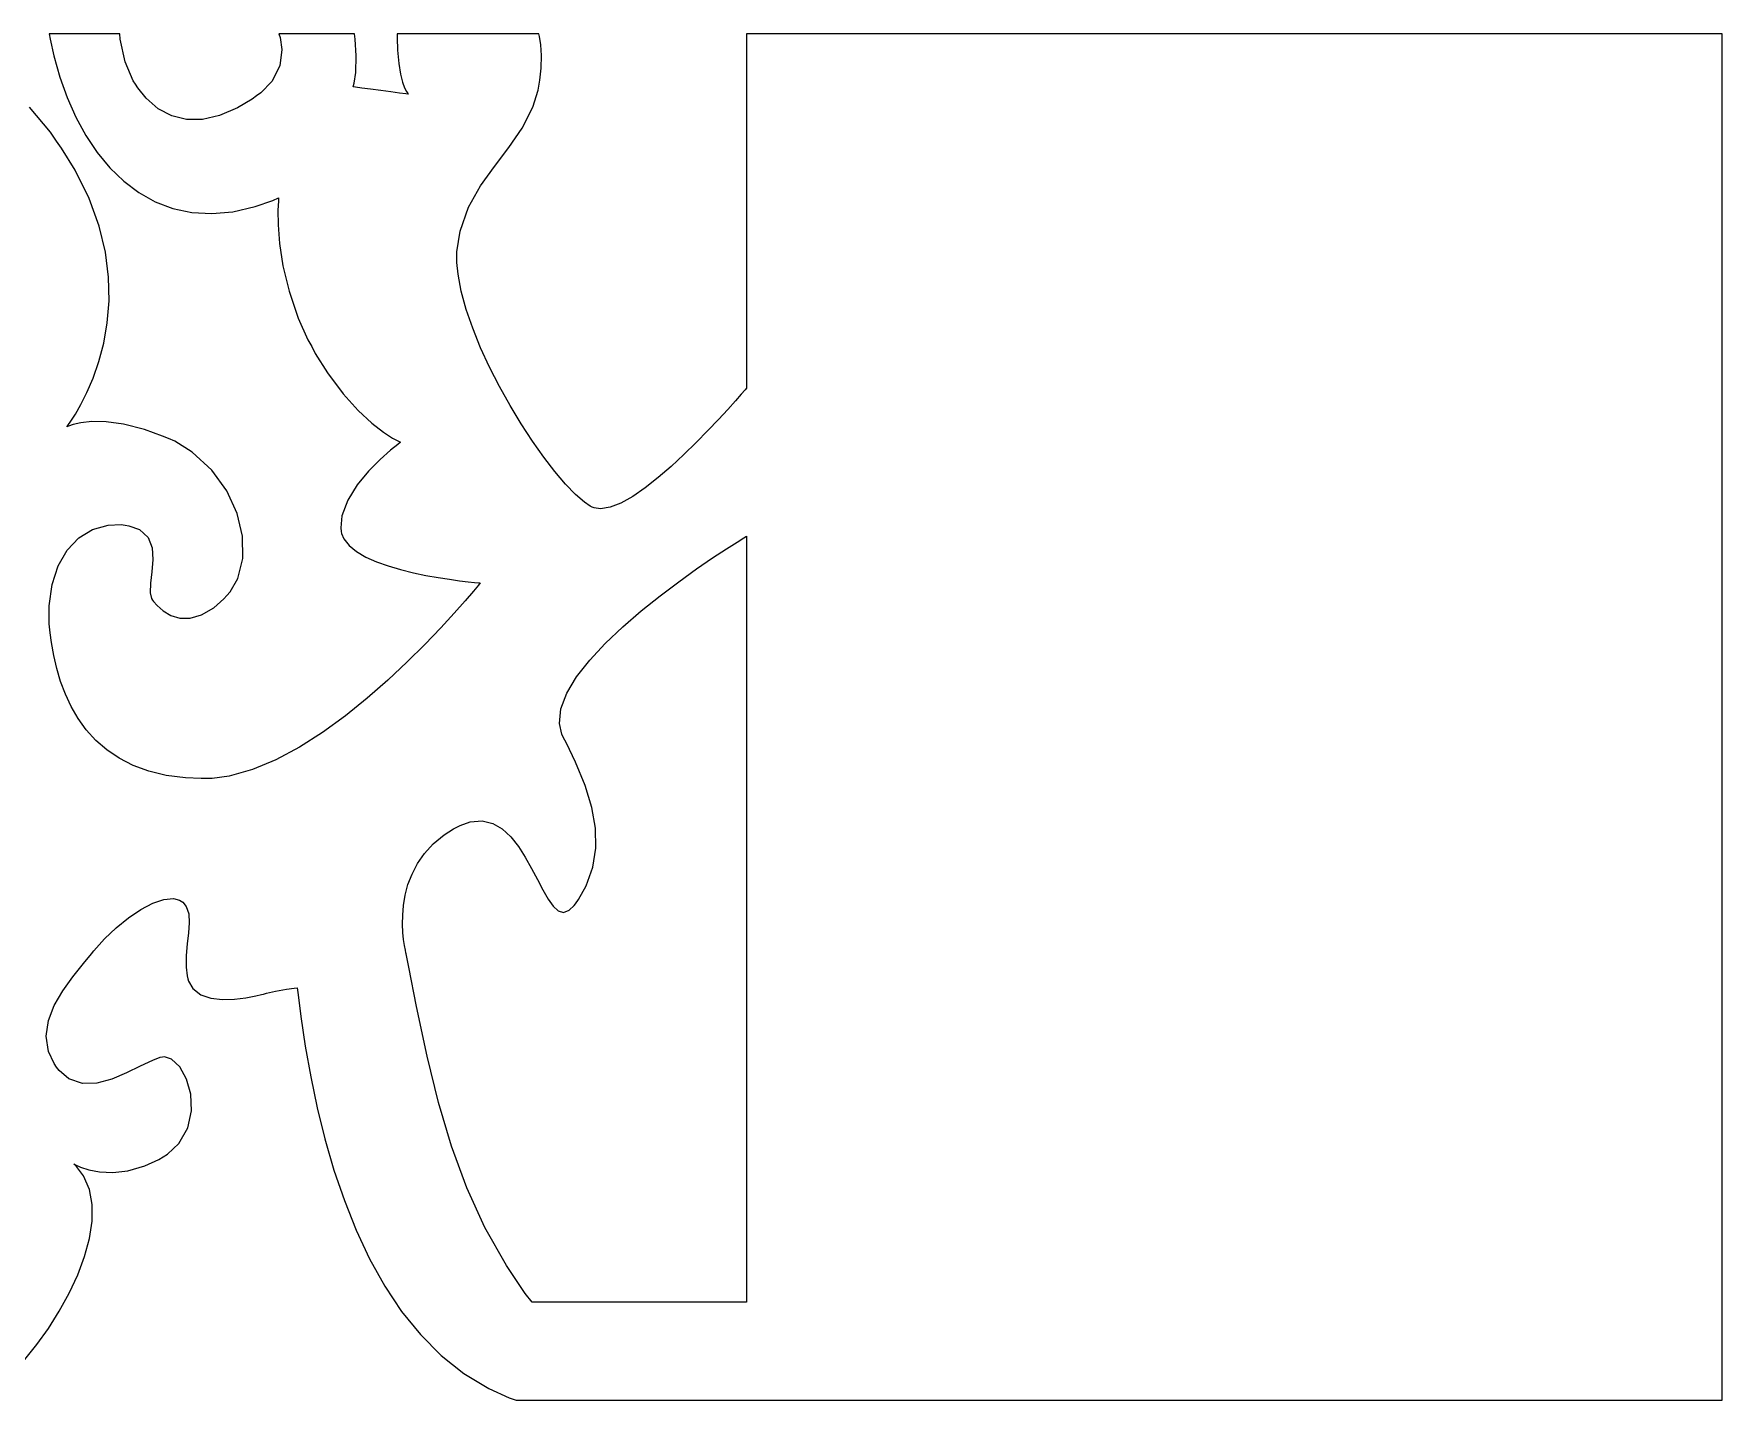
# Model space of a CAD drawing. Extents: x 0 to 750, y 0 to 1216.
# Drawn here: x 425.6 to 750, y 952.9 to 1215.4 of the extents above; entities that cross this region are included whole.
import ezdxf

# ---------------------------------------------------------------- set-up
doc = ezdxf.new("R2010")
doc.units = 0
doc.layers.get('0').update_dxf_attribs({"linetype": 'CONTINUOUS'})

msp = doc.modelspace()

# ---------------------------------------------------------------- linework, layer by layer
at = {"color": 250}
for p, q in [((429.14, 1215.44), (428.561, 1215.44)), ((428.561, 1215.44), (428.561, 1215.44)), ((428.561, 1215.44), (428.745, 1214.38)), ((428.745, 1214.38), (429.436, 1211.22)), ((430.678, 1215.44), (429.14, 1215.44)), ((432.851, 1215.44), (430.678, 1215.44)), ((435.342, 1215.44), (432.851, 1215.44)), ((437.829, 1215.44), (435.342, 1215.44)), ((440.002, 1215.44), (437.829, 1215.44)), ((441.54, 1215.44), (440.002, 1215.44)), ((442.122, 1215.44), (441.54, 1215.44)), ((442.221, 1214.41), (442.122, 1215.44)), ((442.122, 1215.44), (442.122, 1215.44)), ((443.159, 1210.03), (442.221, 1214.41)), ((473.333, 1215.44), (472.712, 1215.44)), ((472.712, 1215.44), (472.712, 1215.44)), ((472.712, 1215.44), (472.937, 1214.71)), ((472.937, 1214.71), (473.262, 1212.39)), ((474.976, 1215.44), (473.333, 1215.44)), ((477.298, 1215.44), (474.976, 1215.44)), ((479.958, 1215.44), (477.298, 1215.44)), ((482.618, 1215.44), (479.958, 1215.44)), ((484.942, 1215.44), (482.618, 1215.44)), ((486.583, 1215.44), (484.942, 1215.44)), ((487.207, 1215.44), (486.583, 1215.44)), ((487.37, 1214.39), (487.207, 1215.44)), ((487.207, 1215.44), (487.207, 1215.44)), ((487.578, 1211.19), (487.37, 1214.39)), ((495.455, 1215.44), (495.445, 1214.65)), ((495.445, 1214.65), (495.519, 1212.27)), ((496.623, 1215.44), (495.455, 1215.44)), ((495.455, 1215.44), (495.455, 1215.44)), ((499.703, 1215.44), (496.623, 1215.44)), ((504.056, 1215.44), (499.703, 1215.44)), ((509.044, 1215.44), (504.056, 1215.44)), ((514.036, 1215.44), (509.044, 1215.44)), ((518.389, 1215.44), (514.036, 1215.44)), ((521.469, 1215.44), (518.389, 1215.44)), ((522.637, 1215.44), (521.469, 1215.44)), ((522.743, 1214.91), (522.637, 1215.44)), ((522.637, 1215.44), (522.637, 1215.44)), ((523, 1213.31), (522.743, 1214.91)), ((563.058, 1215.44), (562.518, 1215.44)), ((562.518, 1215.44), (562.518, 1215.44)), ((562.518, 1215.44), (562.518, 1215.44)), ((562.518, 1215.44), (562.518, 1214.68)), ((562.518, 1214.68), (562.518, 1212.52)), ((564.624, 1215.44), (563.058, 1215.44)), ((567.154, 1215.44), (564.624, 1215.44)), ((570.576, 1215.44), (567.154, 1215.44)), ((574.82, 1215.44), (570.576, 1215.44)), ((579.822, 1215.44), (574.82, 1215.44)), ((585.509, 1215.44), (579.822, 1215.44)), ((591.816, 1215.44), (585.509, 1215.44)), ((598.671, 1215.44), (591.816, 1215.44)), ((606.005, 1215.44), (598.671, 1215.44)), ((613.752, 1215.44), (606.005, 1215.44)), ((621.845, 1215.44), (613.752, 1215.44)), ((630.209, 1215.44), (621.845, 1215.44)), ((638.782, 1215.44), (630.209, 1215.44)), ((647.492, 1215.44), (638.782, 1215.44)), ((656.269, 1215.44), (647.492, 1215.44)), ((665.046, 1215.44), (656.269, 1215.44)), ((673.756, 1215.44), (665.046, 1215.44)), ((682.329, 1215.44), (673.756, 1215.44)), ((690.693, 1215.44), (682.329, 1215.44)), ((698.782, 1215.44), (690.693, 1215.44)), ((706.533, 1215.44), (698.782, 1215.44)), ((713.867, 1215.44), (706.533, 1215.44)), ((720.721, 1215.44), (713.867, 1215.44)), ((727.029, 1215.44), (720.721, 1215.44)), ((732.716, 1215.44), (727.029, 1215.44)), ((737.715, 1215.44), (732.716, 1215.44)), ((741.962, 1215.44), (737.715, 1215.44)), ((745.384, 1215.44), (741.962, 1215.44)), ((747.914, 1215.44), (745.384, 1215.44)), ((749.48, 1215.44), (747.914, 1215.44)), ((750.02, 1215.44), (749.48, 1215.44)), ((750.02, 1214.69), (750.02, 1215.44)), ((750.02, 1215.44), (750.02, 1215.44)), ((750.02, 1215.44), (750.02, 1215.44)), ((750.02, 1212.5), (750.02, 1214.69)), ((429.436, 1211.22), (430.586, 1207.12)), ((473.262, 1212.39), (472.892, 1209.31)), ((487.454, 1207.97), (487.578, 1211.19)), ((495.519, 1212.27), (495.741, 1209.7)), ((523.159, 1211.24), (523, 1213.31)), ((523.074, 1208.86), (523.159, 1211.24)), ((562.518, 1212.52), (562.518, 1209.16)), ((750.02, 1208.96), (750.02, 1212.5)), ((430.586, 1207.12), (431.998, 1203.17)), ((444.726, 1206.4), (443.159, 1210.03)), ((472.892, 1209.31), (471.357, 1206.3)), ((487.147, 1205.94), (487.454, 1207.97)), ((495.741, 1209.7), (496.08, 1207.68)), ((496.08, 1207.68), (496.471, 1206.15)), ((522.817, 1206.54), (523.074, 1208.86)), ((562.518, 1209.16), (562.518, 1204.81)), ((750.02, 1204.16), (750.02, 1208.96)), ((445.142, 1205.75), (444.726, 1206.4)), ((445.59, 1205.04), (445.142, 1205.75)), ((447.185, 1203.07), (445.59, 1205.04)), ((469.237, 1204.08), (468.418, 1203.49)), ((471.357, 1206.3), (469.237, 1204.08)), ((486.978, 1205.23), (487.147, 1205.94)), ((487.43, 1205.17), (486.978, 1205.23)), ((486.978, 1205.23), (486.978, 1205.23)), ((486.978, 1205.23), (486.978, 1205.23)), ((488.629, 1205.01), (487.43, 1205.17)), ((490.322, 1204.79), (488.629, 1205.01)), ((492.266, 1204.54), (490.322, 1204.79)), ((494.21, 1204.28), (492.266, 1204.54)), ((495.903, 1204.06), (494.21, 1204.28)), ((497.103, 1203.9), (495.903, 1204.06)), ((496.471, 1206.15), (496.866, 1205.06)), ((496.866, 1205.06), (497.216, 1204.34)), ((497.558, 1203.84), (497.103, 1203.9)), ((497.216, 1204.34), (497.463, 1203.96)), ((497.463, 1203.96), (497.558, 1203.84)), ((497.558, 1203.84), (497.558, 1203.84)), ((497.558, 1203.84), (497.558, 1203.84)), ((521.494, 1201.31), (522.538, 1204.63)), ((522.538, 1204.63), (522.707, 1205.77)), ((522.707, 1205.77), (522.817, 1206.54)), ((562.518, 1204.81), (562.518, 1199.65)), ((750.02, 1198.22), (750.02, 1204.16)), ((428.801, 1196.53), (424.776, 1201.31)), ((431.998, 1203.17), (433.67, 1199.41)), ((449.509, 1201.04), (447.185, 1203.07)), ((452.106, 1199.66), (449.509, 1201.04)), ((464.774, 1201.23), (461.303, 1199.73)), ((467.55, 1202.87), (464.774, 1201.23)), ((468.418, 1203.49), (467.55, 1202.87)), ((519.455, 1197.32), (521.494, 1201.31)), ((433.67, 1199.41), (435.599, 1195.89)), ((454.949, 1198.97), (452.106, 1199.66)), ((458.022, 1198.99), (454.949, 1198.97)), ((461.303, 1199.73), (458.022, 1198.99)), ((516.894, 1193.6), (519.455, 1197.32)), ((562.518, 1199.65), (562.518, 1193.9)), ((750.02, 1191.22), (750.02, 1198.22)), ((430.004, 1194.83), (428.801, 1196.53)), ((430.964, 1193.48), (430.004, 1194.83)), ((435.599, 1195.89), (437.78, 1192.65)), ((562.518, 1193.9), (562.518, 1187.75)), ((433.564, 1189.22), (430.964, 1193.48)), ((437.78, 1192.65), (440.21, 1189.71)), ((514.117, 1189.96), (516.894, 1193.6)), ((750.02, 1183.26), (750.02, 1191.22)), ((436.256, 1183.77), (433.564, 1189.22)), ((440.21, 1189.71), (442.888, 1187.13)), ((511.422, 1186.2), (514.117, 1189.96)), ((562.518, 1187.75), (562.518, 1181.4)), ((442.888, 1187.13), (445.802, 1184.94)), ((445.802, 1184.94), (448.956, 1183.18)), ((509.122, 1182.13), (511.422, 1186.2)), ((438.161, 1178.51), (436.256, 1183.77)), ((448.956, 1183.18), (452.346, 1181.9)), ((452.346, 1181.9), (455.962, 1181.12)), ((455.962, 1181.12), (459.807, 1180.9)), ((459.807, 1180.9), (463.871, 1181.26)), ((463.871, 1181.26), (468.154, 1182.26)), ((468.154, 1182.26), (471.555, 1183.44)), ((471.555, 1183.44), (472.652, 1183.92)), ((472.595, 1183.3), (472.521, 1181.53)), ((472.521, 1181.53), (472.556, 1178.76)), ((472.652, 1183.92), (472.595, 1183.3)), ((472.652, 1183.92), (472.652, 1183.92)), ((507.52, 1177.54), (509.122, 1182.13)), ((562.518, 1181.4), (562.518, 1175.06)), ((750.02, 1174.43), (750.02, 1183.26)), ((439.371, 1173.47), (438.161, 1178.51)), ((472.556, 1178.76), (472.835, 1175.15)), ((472.835, 1175.15), (473.484, 1170.85)), ((506.917, 1173.57), (507.52, 1177.54)), ((562.518, 1175.06), (562.518, 1168.9)), ((750.02, 1164.83), (750.02, 1174.43)), ((439.977, 1168.66), (439.371, 1173.47)), ((506.917, 1172.25), (506.917, 1173.57)), ((506.917, 1171.5), (506.917, 1172.25)), ((507.129, 1169.24), (506.917, 1171.5)), ((440.062, 1164.14), (439.977, 1168.66)), ((473.484, 1170.85), (474.645, 1166.02)), ((507.728, 1165.97), (507.129, 1169.24)), ((562.518, 1168.9), (562.518, 1163.15)), ((474.645, 1166.02), (476.437, 1160.79)), ((508.681, 1162.49), (507.728, 1165.97)), ((750.02, 1154.56), (750.02, 1164.83)), ((439.72, 1159.91), (440.062, 1164.14)), ((509.937, 1158.86), (508.681, 1162.49)), ((562.518, 1163.15), (562.518, 1158)), ((439.035, 1156.01), (439.72, 1159.91)), ((476.437, 1160.79), (478.286, 1156.66)), ((511.454, 1155.14), (509.937, 1158.86)), ((438.101, 1152.47), (439.035, 1156.01)), ((478.286, 1156.66), (479.002, 1155.34)), ((479.002, 1155.34), (479.697, 1154.05)), ((513.186, 1151.39), (511.454, 1155.14)), ((562.518, 1158), (562.518, 1153.65)), ((437.003, 1149.3), (438.101, 1152.47)), ((479.697, 1154.05), (482.025, 1150.32)), ((562.518, 1153.65), (562.518, 1150.29)), ((750.02, 1143.72), (750.02, 1154.56)), ((435.829, 1146.55), (437.003, 1149.3)), ((482.025, 1150.32), (485.034, 1146.26)), ((515.094, 1147.65), (513.186, 1151.39)), ((562.518, 1150.29), (562.518, 1148.13)), ((434.672, 1144.24), (435.829, 1146.55)), ((485.034, 1146.26), (487.913, 1143.06)), ((517.133, 1144), (515.094, 1147.65)), ((561.552, 1146.24), (560.423, 1144.95)), ((562.268, 1147.07), (561.552, 1146.24)), ((562.518, 1147.36), (562.268, 1147.07)), ((562.518, 1148.13), (562.518, 1147.36)), ((562.518, 1147.36), (562.518, 1147.36)), ((562.518, 1147.36), (562.518, 1147.36)), ((432.752, 1141.04), (433.617, 1142.39)), ((433.617, 1142.39), (434.672, 1144.24)), ((487.913, 1143.06), (490.538, 1140.64)), ((519.257, 1140.48), (517.133, 1144)), ((558.938, 1143.29), (557.149, 1141.35)), ((560.423, 1144.95), (558.938, 1143.29)), ((750.02, 1132.39), (750.02, 1143.72)), ((431.955, 1139.92), (432.17, 1140.2)), ((432.255, 1140.06), (431.955, 1139.92)), ((431.955, 1139.92), (431.955, 1139.92)), ((431.955, 1139.92), (431.955, 1139.92)), ((432.17, 1140.2), (432.752, 1141.04)), ((433.155, 1140.37), (432.255, 1140.06)), ((434.661, 1140.71), (433.155, 1140.37)), ((436.778, 1140.94), (434.661, 1140.71)), ((439.515, 1140.89), (436.778, 1140.94)), ((442.874, 1140.43), (439.515, 1140.89)), ((446.864, 1139.41), (442.874, 1140.43)), ((450.356, 1138.16), (446.864, 1139.41)), ((490.538, 1140.64), (492.788, 1138.9)), ((492.788, 1138.9), (494.542, 1137.78)), ((521.427, 1137.16), (519.257, 1140.48)), ((555.113, 1139.2), (552.88, 1136.92)), ((557.149, 1141.35), (555.113, 1139.2)), ((451.489, 1137.67), (450.356, 1138.16)), ((452.688, 1137.15), (451.489, 1137.67)), ((456.043, 1135.04), (452.688, 1137.15)), ((495.547, 1136.57), (494.129, 1135.42)), ((494.542, 1137.78), (495.685, 1137.16)), ((496.094, 1136.98), (495.547, 1136.57)), ((495.685, 1137.16), (496.094, 1136.98)), ((496.094, 1136.98), (496.094, 1136.98)), ((496.094, 1136.98), (496.094, 1136.98)), ((523.596, 1134.09), (521.427, 1137.16)), ((552.88, 1136.92), (550.506, 1134.6)), ((459.789, 1131.62), (456.043, 1135.04)), ((492.143, 1133.65), (489.906, 1131.39)), ((494.129, 1135.42), (492.143, 1133.65)), ((525.724, 1131.33), (523.596, 1134.09)), ((548.044, 1132.33), (545.55, 1130.18)), ((550.506, 1134.6), (548.044, 1132.33)), ((750.02, 1120.68), (750.02, 1132.39)), ((462.682, 1127.63), (459.789, 1131.62)), ((489.906, 1131.39), (487.729, 1128.76)), ((527.763, 1128.93), (525.724, 1131.33)), ((545.55, 1130.18), (543.077, 1128.24)), ((464.675, 1123.31), (462.682, 1127.63)), ((485.927, 1125.87), (484.812, 1122.85)), ((487.729, 1128.76), (485.927, 1125.87)), ((529.671, 1126.96), (527.763, 1128.93)), ((531.403, 1125.46), (529.671, 1126.96)), ((540.678, 1126.58), (538.409, 1125.3)), ((543.077, 1128.24), (540.678, 1126.58)), ((465.72, 1118.91), (464.675, 1123.31)), ((484.812, 1122.85), (484.579, 1120.56)), ((532.518, 1124.7), (531.403, 1125.46)), ((532.92, 1124.51), (532.518, 1124.7)), ((533.269, 1124.35), (532.92, 1124.51)), ((534.476, 1124.18), (533.269, 1124.35)), ((536.325, 1124.47), (534.476, 1124.18)), ((538.409, 1125.3), (536.325, 1124.47)), ((434.255, 1118.59), (436.894, 1120.21)), ((436.894, 1120.21), (439.896, 1121.05)), ((439.896, 1121.05), (442.376, 1121.15)), ((442.376, 1121.15), (443.188, 1121.04)), ((443.188, 1121.04), (443.893, 1120.94)), ((443.893, 1120.94), (445.95, 1120.19)), ((445.95, 1120.19), (447.573, 1118.67)), ((484.579, 1120.56), (484.699, 1119.83)), ((484.699, 1119.83), (484.755, 1119.46)), ((484.755, 1119.46), (485.211, 1118.4)), ((750.02, 1108.67), (750.02, 1120.68)), ((430.308, 1113.26), (432.036, 1116.26)), ((432.036, 1116.26), (434.255, 1118.59)), ((447.573, 1118.67), (448.328, 1116.69)), ((448.328, 1116.69), (448.479, 1114.44)), ((465.773, 1114.65), (465.72, 1118.91)), ((485.211, 1118.4), (486.22, 1117.12)), ((486.22, 1117.12), (487.645, 1115.96)), ((556.045, 1114.75), (558.677, 1116.5)), ((558.677, 1116.5), (560.723, 1117.81)), ((560.723, 1117.81), (562.046, 1118.64)), ((562.046, 1118.64), (562.518, 1118.92)), ((562.518, 1118.92), (562.518, 1118.92)), ((562.518, 1118.92), (562.518, 1118.92)), ((562.518, 1118.92), (562.518, 1118.5)), ((562.518, 1118.5), (562.518, 1117.27)), ((562.518, 1117.27), (562.518, 1115.29)), ((429.133, 1109.66), (430.308, 1113.26)), ((448.479, 1114.44), (448.292, 1112.11)), ((464.788, 1110.78), (465.773, 1114.65)), ((487.645, 1115.96), (489.419, 1114.92)), ((489.419, 1114.92), (491.465, 1114.01)), ((491.465, 1114.01), (493.716, 1113.2)), ((493.716, 1113.2), (496.097, 1112.5)), ((552.958, 1112.63), (556.045, 1114.75)), ((562.518, 1115.29), (562.518, 1112.6)), ((428.576, 1105.54), (429.133, 1109.66)), ((448.042, 1109.91), (447.985, 1108.03)), ((448.292, 1112.11), (448.042, 1109.91)), ((463.363, 1108.23), (464.788, 1110.78)), ((496.097, 1112.5), (498.535, 1111.9)), ((498.535, 1111.9), (500.955, 1111.39)), ((500.955, 1111.39), (503.29, 1110.98)), ((503.29, 1110.98), (505.464, 1110.64)), ((505.464, 1110.64), (507.407, 1110.38)), ((507.407, 1110.38), (509.041, 1110.18)), ((509.041, 1110.18), (510.3, 1110.05)), ((511.055, 1109.54), (510.067, 1108.35)), ((510.3, 1110.05), (511.108, 1109.98)), ((511.394, 1109.95), (511.055, 1109.54)), ((511.108, 1109.98), (511.394, 1109.95)), ((511.394, 1109.95), (511.394, 1109.95)), ((511.394, 1109.95), (511.394, 1109.95)), ((545.962, 1107.49), (549.554, 1110.19)), ((549.554, 1110.19), (552.958, 1112.63)), ((562.518, 1112.6), (562.518, 1109.27)), ((447.985, 1108.03), (448.204, 1106.94)), ((448.204, 1106.94), (448.398, 1106.66)), ((448.398, 1106.66), (448.596, 1106.38)), ((448.596, 1106.38), (449.287, 1105.59)), ((460.174, 1105.19), (462.139, 1106.89)), ((462.139, 1106.89), (462.721, 1107.53)), ((462.721, 1107.53), (463.363, 1108.23)), ((508.494, 1106.52), (506.384, 1104.13)), ((510.067, 1108.35), (508.494, 1106.52)), ((542.322, 1104.58), (545.962, 1107.49)), ((562.518, 1109.27), (562.518, 1105.34)), ((750.02, 1096.48), (750.02, 1108.67)), ((428.586, 1102.08), (428.576, 1105.54)), ((449.287, 1105.59), (450.476, 1104.56)), ((450.476, 1104.56), (451.94, 1103.71)), ((451.94, 1103.71), (453.665, 1103.2)), ((453.665, 1103.2), (455.627, 1103.17)), ((455.627, 1103.17), (457.803, 1103.79)), ((457.803, 1103.79), (460.174, 1105.19)), ((506.384, 1104.13), (503.788, 1101.31)), ((538.762, 1101.51), (542.322, 1104.58)), ((562.518, 1105.34), (562.518, 1100.88)), ((428.699, 1100.95), (428.586, 1102.08)), ((428.763, 1100.34), (428.699, 1100.95)), ((429.002, 1098.51), (428.763, 1100.34)), ((503.788, 1101.31), (500.768, 1098.15)), ((535.414, 1098.34), (538.762, 1101.51)), ((562.518, 1100.88), (562.518, 1095.93)), ((429.433, 1096.02), (429.002, 1098.51)), ((500.768, 1098.15), (497.367, 1094.78)), ((532.419, 1095.13), (535.414, 1098.34)), ((430.011, 1093.52), (429.433, 1096.02)), ((430.749, 1091.02), (430.011, 1093.52)), ((497.367, 1094.78), (493.649, 1091.29)), ((529.904, 1091.93), (532.419, 1095.13)), ((562.518, 1095.93), (562.518, 1090.55)), ((750.02, 1084.19), (750.02, 1096.48)), ((431.673, 1088.57), (430.749, 1091.02)), ((493.649, 1091.29), (489.666, 1087.8)), ((528.006, 1088.79), (529.904, 1091.93)), ((562.518, 1090.55), (562.518, 1084.79)), ((432.791, 1086.18), (431.673, 1088.57)), ((489.666, 1087.8), (485.468, 1084.41)), ((526.859, 1085.78), (528.006, 1088.79)), ((434.128, 1083.89), (432.791, 1086.18)), ((435.698, 1081.72), (434.128, 1083.89)), ((485.468, 1084.41), (481.108, 1081.24)), ((526.595, 1082.94), (526.859, 1085.78)), ((562.518, 1084.79), (562.518, 1078.71)), ((750.02, 1071.9), (750.02, 1084.19)), ((437.522, 1079.7), (435.698, 1081.72)), ((481.108, 1081.24), (476.645, 1078.39)), ((527.039, 1080.91), (526.595, 1082.94)), ((527.35, 1080.33), (527.039, 1080.91)), ((527.971, 1079.15), (527.35, 1080.33)), ((439.614, 1077.87), (437.522, 1079.7)), ((441.992, 1076.26), (439.614, 1077.87)), ((476.645, 1078.39), (472.13, 1075.96)), ((529.713, 1075.53), (527.971, 1079.15)), ((562.518, 1078.71), (562.518, 1072.36)), ((444.676, 1074.88), (441.992, 1076.26)), ((447.686, 1073.77), (444.676, 1074.88)), ((467.618, 1074.08), (463.162, 1072.84)), ((472.13, 1075.96), (467.618, 1074.08)), ((531.562, 1071.04), (529.713, 1075.53)), ((451.03, 1072.97), (447.686, 1073.77)), ((454.734, 1072.49), (451.03, 1072.97)), ((457.796, 1072.35), (454.734, 1072.49)), ((458.816, 1072.36), (457.796, 1072.35)), ((459.902, 1072.38), (458.816, 1072.36)), ((463.162, 1072.84), (459.902, 1072.38)), ((532.857, 1066.81), (531.562, 1071.04)), ((562.518, 1072.36), (562.518, 1065.8)), ((750.02, 1059.71), (750.02, 1071.9)), ((509.475, 1064.05), (511.761, 1064.24)), ((511.761, 1064.24), (513.807, 1063.74)), ((533.559, 1062.81), (532.857, 1066.81)), ((562.518, 1065.8), (562.518, 1059.07)), ((502.366, 1059.83), (504.437, 1061.53)), ((504.437, 1061.53), (506.275, 1062.72)), ((506.275, 1062.72), (506.917, 1063.06)), ((506.917, 1063.06), (507.52, 1063.38)), ((507.52, 1063.38), (509.475, 1064.05)), ((513.807, 1063.74), (515.631, 1062.69)), ((515.631, 1062.69), (517.264, 1061.18)), ((517.264, 1061.18), (518.728, 1059.34)), ((533.629, 1058.99), (533.559, 1062.81)), ((499.322, 1056.04), (500.673, 1057.98)), ((500.673, 1057.98), (502.366, 1059.83)), ((518.728, 1059.34), (520.051, 1057.28)), ((533.03, 1055.33), (533.629, 1058.99)), ((562.518, 1059.07), (562.518, 1052.23)), ((750.02, 1047.71), (750.02, 1059.71)), ((498.277, 1054.03), (499.322, 1056.04)), ((520.051, 1057.28), (521.254, 1055.12)), ((521.254, 1055.12), (522.365, 1052.99)), ((531.724, 1051.79), (533.03, 1055.33)), ((496.976, 1049.98), (497.508, 1052)), ((497.508, 1052), (498.277, 1054.03)), ((522.365, 1052.99), (523.409, 1050.98)), ((530.25, 1049.15), (531.724, 1051.79)), ((562.518, 1052.23), (562.518, 1045.34)), ((446.158, 1047.22), (448.455, 1048.42)), ((448.455, 1048.42), (450.578, 1049.14)), ((450.578, 1049.14), (452.438, 1049.3)), ((452.438, 1049.3), (453.612, 1049.01)), ((453.612, 1049.01), (453.93, 1048.8)), ((453.93, 1048.8), (454.219, 1048.61)), ((454.219, 1048.61), (454.907, 1047.76)), ((496.485, 1046.14), (496.644, 1048.01)), ((496.644, 1048.01), (496.976, 1049.98)), ((523.409, 1050.98), (524.411, 1049.23)), ((524.411, 1049.23), (525.399, 1047.85)), ((528.5, 1047.07), (529.424, 1047.98)), ((529.424, 1047.98), (529.671, 1048.33)), ((529.671, 1048.33), (530.25, 1049.15)), ((441.431, 1043.71), (443.784, 1045.63)), ((443.784, 1045.63), (446.158, 1047.22)), ((454.907, 1047.76), (455.369, 1046.36)), ((455.461, 1044.66), (455.316, 1042.72)), ((455.369, 1046.36), (455.461, 1044.66)), ((496.457, 1044.38), (496.485, 1046.14)), ((525.399, 1047.85), (526.39, 1046.95)), ((526.39, 1046.95), (527.417, 1046.65)), ((527.417, 1046.65), (528.5, 1047.07)), ((562.518, 1045.34), (562.518, 1038.45)), ((750.02, 1036), (750.02, 1047.71)), ((437.646, 1039.87), (439.194, 1041.57)), ((439.194, 1041.57), (441.431, 1043.71)), ((455.316, 1042.72), (455.08, 1040.62)), ((496.531, 1042.8), (496.457, 1044.38)), ((496.669, 1041.42), (496.531, 1042.8)), ((496.835, 1040.28), (496.669, 1041.42)), ((435.173, 1036.86), (436.672, 1038.67)), ((436.672, 1038.67), (437.166, 1039.28)), ((437.166, 1039.28), (437.646, 1039.87)), ((455.08, 1040.62), (454.893, 1038.4)), ((454.893, 1038.4), (454.896, 1036.15)), ((496.997, 1039.42), (496.835, 1040.28)), ((497.12, 1038.87), (496.997, 1039.42)), ((497.17, 1038.68), (497.12, 1038.87)), ((497.657, 1036.15), (497.17, 1038.68)), ((497.17, 1038.68), (497.17, 1038.68)), ((562.518, 1038.45), (562.518, 1031.62)), ((433.116, 1034.28), (435.173, 1036.86)), ((454.896, 1036.15), (455.097, 1034.45)), ((499.159, 1028.57), (497.657, 1036.15)), ((750.02, 1024.67), (750.02, 1036)), ((431.179, 1031.57), (433.116, 1034.28)), ((455.097, 1034.45), (455.235, 1033.91)), ((455.235, 1033.91), (455.355, 1033.42)), ((455.355, 1033.42), (456.149, 1032.05)), ((456.149, 1032.05), (457.68, 1030.84)), ((472.041, 1031.52), (474.137, 1031.89)), ((474.137, 1031.89), (475.65, 1032.11)), ((475.65, 1032.11), (476.232, 1032.17)), ((476.232, 1032.17), (476.232, 1032.17)), ((476.232, 1032.17), (476.388, 1030.8)), ((428.434, 1025.86), (429.553, 1028.76)), ((429.553, 1028.76), (431.179, 1031.57)), ((457.68, 1030.84), (459.645, 1030.16)), ((459.645, 1030.16), (461.867, 1029.9)), ((461.867, 1029.9), (464.164, 1029.96)), ((464.164, 1029.96), (466.358, 1030.23)), ((466.358, 1030.23), (468.27, 1030.6)), ((468.27, 1030.6), (469.364, 1030.86)), ((469.364, 1030.86), (469.724, 1030.96)), ((469.724, 1030.96), (470.295, 1031.12)), ((470.295, 1031.12), (472.041, 1031.52)), ((476.388, 1030.8), (476.917, 1026.67)), ((501.191, 1019.07), (499.159, 1028.57)), ((562.518, 1031.62), (562.518, 1024.89)), ((428.008, 1022.91), (428.434, 1025.86)), ((476.917, 1026.67), (477.77, 1020.95)), ((428.466, 1019.93), (428.008, 1022.91)), ((562.518, 1024.89), (562.518, 1018.33)), ((750.02, 1013.83), (750.02, 1024.67)), ((429.521, 1017.61), (428.466, 1019.93)), ((449.852, 1018.76), (448.402, 1018.23)), ((450.353, 1018.84), (449.852, 1018.76)), ((450.755, 1018.9), (450.353, 1018.84)), ((452.064, 1018.46), (450.755, 1018.9)), ((477.77, 1020.95), (478.815, 1015.08)), ((503.393, 1010.15), (501.191, 1019.07)), ((430.004, 1016.93), (429.521, 1017.61)), ((430.463, 1016.29), (430.004, 1016.93)), ((432.326, 1014.7), (430.463, 1016.29)), ((443.41, 1015.83), (440.602, 1014.64)), ((446.049, 1017.13), (443.41, 1015.83)), ((448.402, 1018.23), (446.049, 1017.13)), ((453.665, 1016.97), (452.064, 1018.46)), ((454.963, 1014.64), (453.665, 1016.97)), ((562.518, 1018.33), (562.518, 1011.97)), ((434.943, 1013.77), (432.326, 1014.7)), ((437.741, 1013.85), (434.943, 1013.77)), ((440.602, 1014.64), (437.741, 1013.85)), ((455.778, 1011.74), (454.963, 1014.64)), ((478.815, 1015.08), (480.071, 1009.12)), ((750.02, 1003.56), (750.02, 1013.83)), ((455.926, 1008.54), (455.778, 1011.74)), ((480.071, 1009.12), (481.552, 1003.13)), ((505.89, 1001.72), (503.393, 1010.15)), ((562.518, 1011.97), (562.518, 1005.9)), ((455.217, 1005.29), (455.926, 1008.54)), ((562.518, 1005.9), (562.518, 1000.14)), ((453.464, 1002.26), (455.217, 1005.29)), ((481.552, 1003.13), (483.281, 997.165)), ((750.02, 993.958), (750.02, 1003.56)), ((446.955, 997.969), (449.651, 999.211)), ((449.651, 999.211), (450.49, 999.719)), ((450.49, 999.719), (451.316, 1000.22)), ((451.316, 1000.22), (453.464, 1002.26)), ((508.808, 993.726), (505.89, 1001.72)), ((562.518, 1000.14), (562.518, 994.759)), ((433.818, 997.843), (433.292, 998.336)), ((433.292, 998.336), (433.292, 998.336)), ((433.292, 998.336), (433.634, 998.153)), ((433.634, 998.153), (434.612, 997.726)), ((435.13, 996.072), (433.818, 997.843)), ((434.612, 997.726), (436.167, 997.222)), ((436.287, 993.443), (435.13, 996.072)), ((436.167, 997.222), (438.242, 996.823)), ((438.242, 996.823), (440.771, 996.7)), ((440.771, 996.7), (443.696, 997.021)), ((443.696, 997.021), (446.955, 997.969)), ((483.281, 997.165), (485.278, 991.298)), ((436.834, 990.519), (436.287, 993.443)), ((512.272, 986.113), (508.808, 993.726)), ((562.518, 994.759), (562.518, 989.81)), ((750.02, 985.132), (750.02, 993.958)), ((436.82, 987.351), (436.834, 990.519)), ((485.278, 991.298), (487.557, 985.591)), ((562.518, 989.81), (562.518, 985.347)), ((436.312, 984.007), (436.82, 987.351)), ((435.367, 980.546), (436.312, 984.007)), ((487.557, 985.591), (490.139, 980.098)), ((516.414, 978.814), (512.272, 986.113)), ((562.518, 985.347), (562.518, 981.421)), ((750.02, 977.17), (750.02, 985.132)), ((434.044, 977.029), (435.367, 980.546)), ((490.139, 980.098), (493.042, 974.887)), ((562.518, 981.421), (562.518, 978.087)), ((432.403, 973.515), (434.044, 977.029)), ((520.037, 973.462), (516.414, 978.814)), ((562.518, 978.087), (562.518, 975.402)), ((750.02, 970.167), (750.02, 977.17)), ((430.509, 970.068), (432.403, 973.515)), ((493.042, 974.887), (496.288, 970.015)), ((521.356, 971.765), (520.037, 973.462)), ((562.518, 975.402), (562.518, 973.416)), ((562.518, 973.416), (562.518, 972.185)), ((428.42, 966.752), (430.509, 970.068)), ((496.288, 970.015), (499.893, 965.549)), ((521.815, 971.765), (521.356, 971.765)), ((521.356, 971.765), (521.356, 971.765)), ((523.124, 971.765), (521.815, 971.765)), ((525.152, 971.765), (523.124, 971.765)), ((527.787, 971.765), (525.152, 971.765)), ((530.902, 971.765), (527.787, 971.765)), ((534.377, 971.765), (530.902, 971.765)), ((538.099, 971.765), (534.377, 971.765)), ((541.937, 971.765), (538.099, 971.765)), ((545.775, 971.765), (541.937, 971.765)), ((549.494, 971.765), (545.775, 971.765)), ((552.972, 971.765), (549.494, 971.765)), ((556.087, 971.765), (552.972, 971.765)), ((558.719, 971.765), (556.087, 971.765)), ((560.751, 971.765), (558.719, 971.765)), ((562.056, 971.765), (560.751, 971.765)), ((562.518, 971.765), (562.056, 971.765)), ((562.518, 972.185), (562.518, 971.765)), ((562.518, 971.765), (562.518, 971.765)), ((562.518, 971.765), (562.518, 971.765)), ((750.02, 964.223), (750.02, 970.167)), ((423.894, 960.741), (426.194, 963.623)), ((426.194, 963.623), (428.42, 966.752)), ((499.893, 965.549), (503.873, 961.545)), ((750.02, 959.432), (750.02, 964.223)), ((503.873, 961.545), (508.25, 958.07)), ((508.25, 958.07), (513.045, 955.181)), ((750.02, 955.894), (750.02, 959.432)), ((513.045, 955.181), (516.936, 953.41)), ((750.02, 953.696), (750.02, 955.894)), ((516.936, 953.41), (518.276, 952.945)), ((518.276, 952.945), (518.276, 952.945)), ((518.276, 952.945), (518.566, 952.945)), ((518.566, 952.945), (519.201, 952.945)), ((519.201, 952.945), (519.839, 952.945)), ((519.839, 952.945), (520.129, 952.945)), ((520.129, 952.945), (520.129, 952.945)), ((520.129, 952.945), (520.129, 952.945)), ((520.129, 952.945), (521, 952.945)), ((521, 952.945), (523.296, 952.945)), ((523.296, 952.945), (526.542, 952.945)), ((526.542, 952.945), (530.264, 952.945)), ((530.264, 952.945), (533.982, 952.945)), ((533.982, 952.945), (537.231, 952.945)), ((537.231, 952.945), (539.524, 952.945)), ((539.524, 952.945), (540.399, 952.945)), ((540.399, 952.945), (540.399, 952.945)), ((540.399, 952.945), (540.399, 952.945)), ((540.399, 952.945), (541.348, 952.945)), ((541.348, 952.945), (543.853, 952.945)), ((543.853, 952.945), (547.398, 952.945)), ((547.398, 952.945), (551.459, 952.945)), ((551.459, 952.945), (555.519, 952.945)), ((555.519, 952.945), (559.061, 952.945)), ((559.061, 952.945), (561.569, 952.945)), ((561.569, 952.945), (562.518, 952.945)), ((562.518, 952.945), (562.518, 952.945)), ((562.518, 952.945), (562.518, 952.945)), ((562.518, 952.945), (563.058, 952.945)), ((563.058, 952.945), (564.624, 952.945)), ((564.624, 952.945), (567.154, 952.945)), ((567.154, 952.945), (570.576, 952.945)), ((570.576, 952.945), (574.82, 952.945)), ((574.82, 952.945), (579.822, 952.945)), ((579.822, 952.945), (585.509, 952.945)), ((585.509, 952.945), (591.816, 952.945)), ((591.816, 952.945), (598.671, 952.945)), ((598.671, 952.945), (606.005, 952.945)), ((606.005, 952.945), (613.752, 952.945)), ((613.752, 952.945), (621.845, 952.945)), ((621.845, 952.945), (630.209, 952.945)), ((630.209, 952.945), (638.782, 952.945)), ((638.782, 952.945), (647.492, 952.945)), ((647.492, 952.945), (656.269, 952.945)), ((656.269, 952.945), (665.046, 952.945)), ((665.046, 952.945), (673.756, 952.945)), ((673.756, 952.945), (682.329, 952.945)), ((682.329, 952.945), (690.693, 952.945)), ((690.693, 952.945), (698.782, 952.945)), ((698.782, 952.945), (706.533, 952.945)), ((706.533, 952.945), (713.867, 952.945)), ((713.867, 952.945), (720.721, 952.945)), ((720.721, 952.945), (727.029, 952.945)), ((727.029, 952.945), (732.716, 952.945)), ((732.716, 952.945), (737.715, 952.945)), ((737.715, 952.945), (741.962, 952.945)), ((741.962, 952.945), (745.384, 952.945)), ((745.384, 952.945), (747.914, 952.945)), ((747.914, 952.945), (749.48, 952.945)), ((749.48, 952.945), (750.02, 952.945)), ((750.02, 952.945), (750.02, 953.696)), ((750.02, 952.945), (750.02, 952.945)), ((750.02, 952.945), (750.02, 952.945))]:
    msp.add_line(p, q, dxfattribs=at)

doc.saveas('drawing.dxf')
